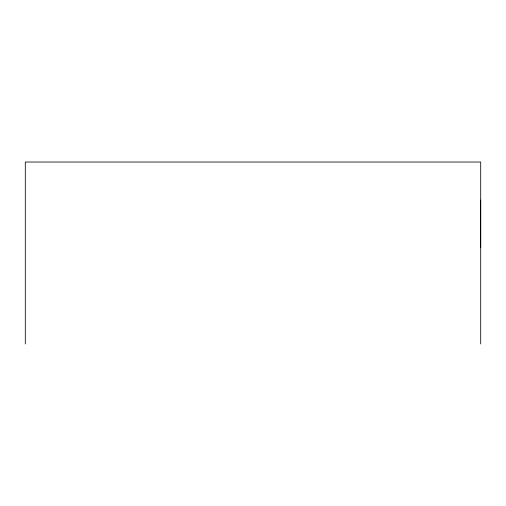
<?xml version="1.0" encoding="UTF-8"?>
<svg xmlns="http://www.w3.org/2000/svg" width="506" height="506" viewBox="0 0 506 506"><rect width="100%" height="100%" fill="white"/><g stroke="black" fill="none" stroke-linecap="round" stroke-linejoin="round"><path stroke-width="0.76" d="M480.7 247.579L480.7 200.104M480.7 343.966L480.7 162.034L25.3 162.034L25.3 343.966"/></g></svg>
